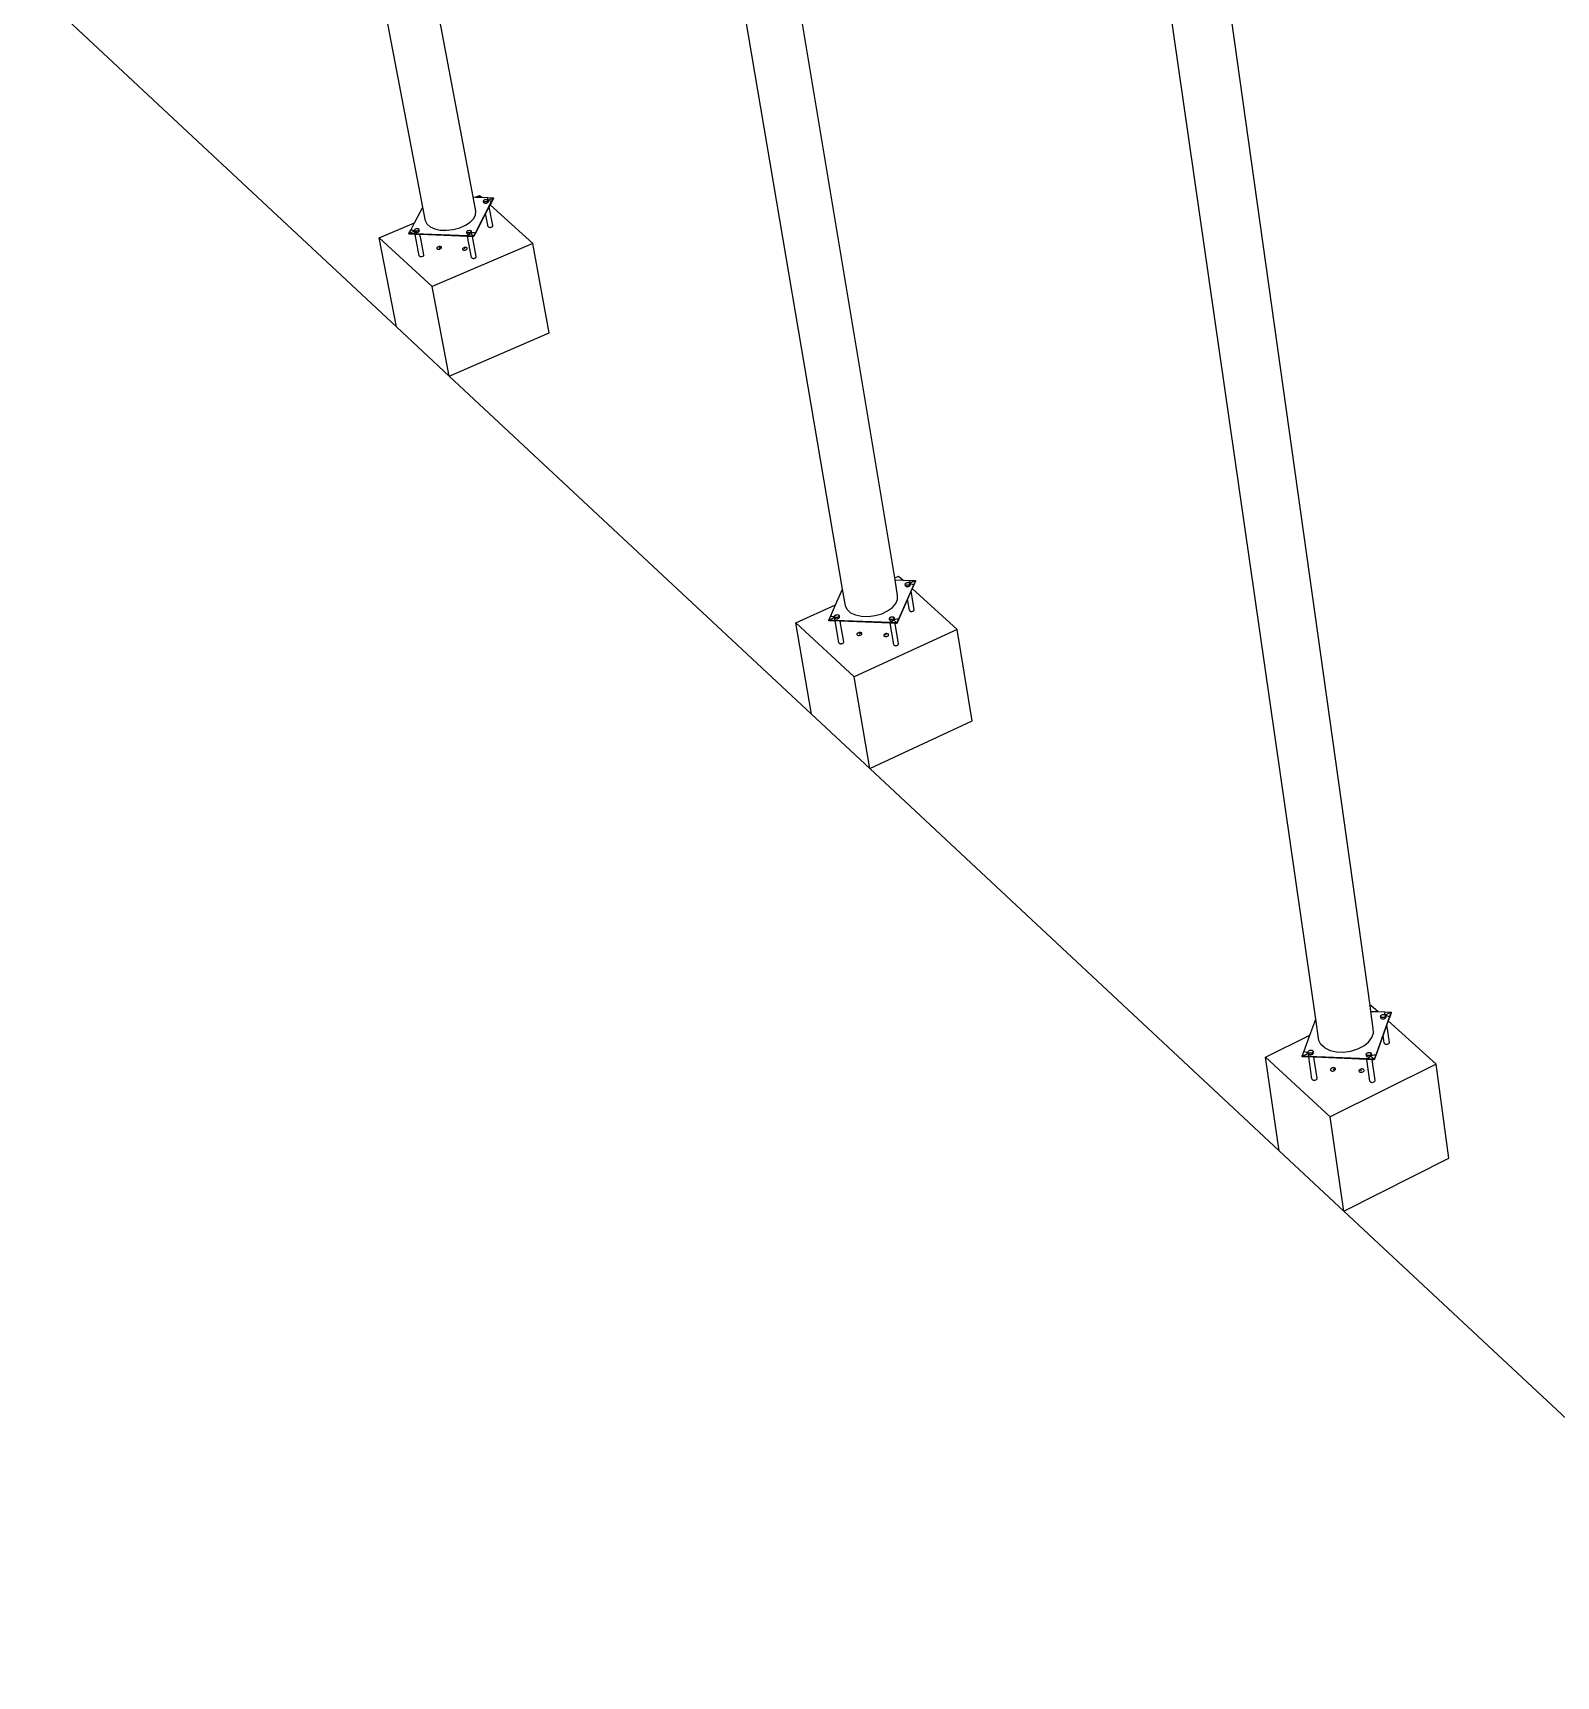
# Model space of a CAD drawing. Header units: inches. Extents: x -1339 to 1886, y -1058 to 789.
# Drawn here: x -1083 to -617, y -616 to -113 of the extents above; entities that cross this region are included whole.
import ezdxf

# ---------------------------------------------------------------- set-up
doc = ezdxf.new("R2010")
doc.units = ezdxf.units.IN
doc.header["$MEASUREMENT"] = 0

msp = doc.modelspace()

# ---------------------------------------------------------------- linework, layer by layer
for p, q in [((-674.07, -410.85), (-740.14, 59.37)), ((-690.67, -415.07), (-758.01, 52.27)), ((-819.6, -279.93), (-867.6, 8.69)), ((-835.56, -283.44), (-884.02, 2.17)), ((-948.68, -163.31), (-973.13, -33.27)), ((-964.05, -166.4), (-988.35, -39.32)), ((-972.08, -203.09), (-1083.45, -99.12)), ((-948.68, -163.31), (-947.96, -163.34)), ((-947.87, -167.64), (-948.68, -163.31)), ((-942.99, -164.58), (-947.97, -174.23)), ((-947.96, -163.34), (-946.7, -162.81)), ((-947.96, -163.34), (-946.04, -163.41)), ((-946.7, -162.81), (-946.04, -163.41)), ((-946.04, -163.41), (-944.19, -163.49)), ((-945.52, -164.51), (-945.49, -164.41)), ((-945.5, -164.61), (-945.52, -164.51)), ((-945.44, -164.7), (-945.5, -164.61)), ((-945.43, -164.99), (-945.5, -164.61)), ((-945.49, -164.41), (-945.42, -164.31)), ((-945.34, -164.77), (-945.44, -164.7)), ((-945.37, -165.08), (-945.43, -164.99)), ((-945.42, -164.31), (-945.3, -164.22)), ((-945.37, -165.08), (-945.26, -165.15)), ((-945.19, -164.81), (-945.34, -164.77)), ((-945.3, -164.22), (-945.15, -164.14)), ((-945.26, -165.15), (-945.12, -165.19)), ((-945.03, -164.83), (-945.19, -164.81)), ((-945.15, -164.14), (-944.98, -164.08)), ((-945.12, -165.19), (-944.96, -165.21)), ((-944.85, -164.83), (-945.03, -164.83)), ((-944.98, -164.08), (-944.8, -164.05)), ((-944.96, -165.21), (-944.78, -165.21)), ((-944.96, -165.23), (-944.78, -165.22)), ((-944.67, -164.79), (-944.85, -164.83)), ((-944.8, -164.05), (-944.62, -164.04)), ((-944.78, -165.21), (-944.6, -165.17)), ((-944.78, -165.22), (-944.59, -165.19)), ((-944.5, -164.73), (-944.67, -164.79)), ((-944.62, -164.04), (-944.46, -164.06)), ((-944.6, -165.17), (-944.43, -165.12)), ((-944.59, -165.19), (-944.41, -165.13)), ((-944.35, -164.66), (-944.5, -164.73)), ((-944.46, -164.06), (-944.31, -164.11)), ((-944.43, -165.12), (-944.28, -165.04)), ((-944.41, -165.13), (-944.26, -165.05)), ((-944.23, -164.56), (-944.35, -164.66)), ((-944.31, -164.11), (-944.21, -164.18)), ((-944.28, -165.04), (-944.16, -164.95)), ((-944.19, -163.49), (-944.27, -163.75)), ((-944.27, -163.75), (-944.22, -164.01)), ((-944.26, -165.05), (-944.14, -164.95)), ((-944.16, -164.46), (-944.23, -164.56)), ((-944.22, -164.01), (-944.06, -164.23)), ((-944.21, -164.18), (-944.15, -164.26)), ((-944.19, -163.49), (-942.45, -163.55)), ((-944.16, -164.25), (-942.47, -163.53)), ((-944.13, -164.36), (-944.16, -164.46)), ((-944.16, -164.95), (-944.09, -164.85)), ((-944.15, -164.26), (-944.13, -164.36)), ((-944.12, -164.55), (-944.14, -164.53)), ((-944.12, -164.55), (-944.14, -164.56)), ((-944.14, -164.56), (-944.14, -164.56)), ((-944.14, -164.56), (-944.07, -164.64)), ((-944.14, -164.56), (-944.14, -164.56)), ((-944.14, -164.95), (-944.06, -164.85)), ((-944.08, -164.59), (-944.13, -164.36)), ((-944.08, -164.59), (-944.12, -164.55)), ((-944.06, -164.74), (-944.09, -164.85)), ((-944.07, -164.64), (-944.08, -164.59)), ((-944.05, -164.64), (-944.08, -164.59)), ((-944.07, -164.64), (-944.06, -164.74)), ((-944.06, -164.23), (-943.78, -164.41)), ((-944.06, -164.85), (-944.03, -164.74)), ((-944.03, -164.74), (-944.05, -164.64)), ((-943.78, -164.41), (-943.42, -164.53)), ((-943.46, -165.76), (-943.74, -166.29)), ((-942.95, -164.77), (-943.46, -165.76)), ((-943.46, -165.76), (-930.42, -177.6)), ((-943.42, -164.53), (-942.99, -164.58)), ((-942.45, -163.55), (-942.99, -164.58)), ((-942.95, -164.77), (-942.99, -164.58)), ((-942.42, -163.74), (-942.95, -164.77)), ((-942.42, -163.74), (-942.45, -163.55)), ((-966.58, -171.22), (-964.05, -166.4)), ((-963.25, -170.57), (-964.05, -166.4)), ((-962.78, -171.59), (-963.25, -170.57)), ((-951, -171.96), (-949.54, -170.99)), ((-949.54, -170.99), (-948.48, -169.9)), ((-948.48, -169.9), (-947.92, -168.76)), ((-944.82, -168.39), (-947.94, -174.41)), ((-947.92, -168.76), (-947.87, -167.64)), ((-943.74, -166.29), (-944.82, -168.39)), ((-944.07, -172.4), (-944.82, -168.39)), ((-942.67, -172.03), (-943.74, -166.29)), ((-977.38, -175.79), (-966.58, -171.22)), ((-972.08, -203.09), (-977.38, -175.79)), ((-961.21, -190.75), (-977.38, -175.79)), ((-968.31, -174.5), (-967.76, -173.47)), ((-968.31, -174.5), (-966.7, -173.82)), ((-966.56, -174.57), (-968.31, -174.5)), ((-968.27, -174.69), (-968.31, -174.5)), ((-966.53, -174.76), (-968.27, -174.69)), ((-967.76, -173.47), (-966.58, -171.22)), ((-967.33, -173.52), (-967.76, -173.47)), ((-966.96, -173.64), (-967.33, -173.52)), ((-966.69, -173.82), (-966.96, -173.64)), ((-966.52, -174.04), (-966.69, -173.82)), ((-966.61, -173.44), (-966.58, -173.33)), ((-966.6, -173.54), (-966.61, -173.44)), ((-966.53, -173.62), (-966.6, -173.54)), ((-966.55, -173.77), (-966.6, -173.54)), ((-966.58, -173.33), (-966.51, -173.23)), ((-966.55, -173.77), (-966.57, -173.84)), ((-966.57, -173.84), (-966.56, -173.94)), ((-966.56, -173.94), (-966.49, -174.03)), ((-966.56, -174.57), (-966.48, -174.3)), ((-966.53, -174.76), (-966.56, -174.57)), ((-950.26, -175.2), (-966.56, -174.57)), ((-966.52, -173.92), (-966.55, -173.77)), ((-966.43, -173.69), (-966.53, -173.62)), ((-966.4, -174.76), (-966.53, -174.76)), ((-966.46, -174), (-966.52, -173.92)), ((-966.48, -174.3), (-966.52, -174.04)), ((-966.51, -173.23), (-966.39, -173.14)), ((-966.49, -174.03), (-966.38, -174.1)), ((-966.46, -174), (-966.36, -174.07)), ((-966.29, -173.74), (-966.43, -173.69)), ((-965.13, -181.35), (-966.4, -174.76)), ((-964.96, -174.82), (-966.4, -174.76)), ((-966.39, -173.14), (-966.24, -173.06)), ((-966.38, -174.1), (-966.24, -174.15)), ((-966.36, -174.07), (-966.21, -174.12)), ((-966.12, -173.76), (-966.29, -173.74)), ((-966.24, -173.06), (-966.07, -173)), ((-966.24, -174.15), (-966.06, -174.17)), ((-966.21, -174.12), (-966.05, -174.14)), ((-965.94, -173.75), (-966.12, -173.76)), ((-966.07, -173), (-965.89, -172.97)), ((-966.06, -174.15), (-965.87, -174.15)), ((-966.06, -174.17), (-965.88, -174.16)), ((-966.05, -174.14), (-965.87, -174.13)), ((-965.76, -173.72), (-965.94, -173.75)), ((-965.89, -172.97), (-965.71, -172.96)), ((-965.88, -174.16), (-965.69, -174.13)), ((-965.87, -174.13), (-965.69, -174.1)), ((-965.87, -174.15), (-965.68, -174.11)), ((-965.59, -173.66), (-965.76, -173.72)), ((-965.71, -172.96), (-965.54, -172.98)), ((-965.69, -174.1), (-965.51, -174.04)), ((-965.69, -174.13), (-965.51, -174.07)), ((-965.68, -174.11), (-965.5, -174.05)), ((-965.44, -173.58), (-965.59, -173.66)), ((-965.54, -172.98), (-965.4, -173.03)), ((-965.51, -174.04), (-965.37, -173.96)), ((-965.51, -174.07), (-965.36, -173.98)), ((-965.5, -174.05), (-965.35, -173.97)), ((-965.32, -173.49), (-965.44, -173.58)), ((-965.32, -173.52), (-965.42, -173.56)), ((-965.4, -173.03), (-965.29, -173.1)), ((-965.27, -173.78), (-965.4, -173.77)), ((-965.25, -173.87), (-965.37, -173.96)), ((-965.36, -173.98), (-965.23, -173.89)), ((-965.35, -173.97), (-965.23, -173.87)), ((-965.24, -173.38), (-965.32, -173.49)), ((-965.29, -173.1), (-965.23, -173.18)), ((-965.21, -173.28), (-965.24, -173.38)), ((-965.16, -173.57), (-965.23, -173.18)), ((-965.23, -173.18), (-965.21, -173.28)), ((-965.23, -173.89), (-965.16, -173.78)), ((-965.23, -173.87), (-965.16, -173.78)), ((-965.18, -173.78), (-965.16, -173.78)), ((-965.13, -173.56), (-965.17, -173.51)), ((-965.17, -173.77), (-965.14, -173.66)), ((-965.16, -173.56), (-965.16, -173.57)), ((-965.16, -173.57), (-965.14, -173.66)), ((-965.16, -173.78), (-965.15, -173.78)), ((-965.15, -173.77), (-965.12, -173.66)), ((-965.15, -173.78), (-965.15, -173.77)), ((-965.12, -173.66), (-965.13, -173.56)), ((-964.85, -175.39), (-964.96, -174.82)), ((-950.38, -175.38), (-964.96, -174.82)), ((-964.84, -175.39), (-964.85, -175.39)), ((-964.79, -175.69), (-964.85, -175.39)), ((-964.77, -175.48), (-964.84, -175.39)), ((-964.79, -175.69), (-964.76, -175.58)), ((-964.76, -175.58), (-964.77, -175.48)), ((-963.72, -180.98), (-964.77, -175.48)), ((-962.78, -171.59), (-961.82, -172.45)), ((-961.82, -172.45), (-960.43, -173.07)), ((-960.43, -173.07), (-958.7, -173.43)), ((-958.7, -173.43), (-956.76, -173.49)), ((-956.76, -173.49), (-954.74, -173.25)), ((-954.74, -173.25), (-952.77, -172.73)), ((-952.77, -172.73), (-951, -171.96)), ((-950.62, -174), (-950.58, -173.89)), ((-950.6, -174.1), (-950.62, -174)), ((-950.53, -174.18), (-950.6, -174.1)), ((-950.56, -174.32), (-950.6, -174.1)), ((-950.58, -173.89), (-950.51, -173.79)), ((-950.56, -174.32), (-950.57, -174.37)), ((-950.57, -174.37), (-950.56, -174.47)), ((-950.53, -174.48), (-950.56, -174.32)), ((-950.56, -174.47), (-950.49, -174.56)), ((-950.43, -174.25), (-950.53, -174.18)), ((-950.46, -174.57), (-950.53, -174.48)), ((-950.51, -173.79), (-950.39, -173.7)), ((-950.49, -174.56), (-950.38, -174.63)), ((-950.46, -174.57), (-950.36, -174.64)), ((-950.29, -174.3), (-950.43, -174.25)), ((-950.39, -173.7), (-950.24, -173.62)), ((-950.38, -174.63), (-950.23, -174.68)), ((-949.16, -181.88), (-950.38, -175.38)), ((-950.22, -175.38), (-950.38, -175.38)), ((-950.36, -174.64), (-950.22, -174.68)), ((-950.12, -174.32), (-950.29, -174.3)), ((-950.06, -174.93), (-950.26, -175.2)), ((-950.22, -175.38), (-950.26, -175.2)), ((-948.51, -175.27), (-950.26, -175.2)), ((-950.24, -173.62), (-950.07, -173.56)), ((-950.23, -174.68), (-950.06, -174.7)), ((-950.22, -174.68), (-950.05, -174.7)), ((-948.89, -175.44), (-950.22, -175.38)), ((-949.94, -174.31), (-950.12, -174.32)), ((-950.07, -173.56), (-949.89, -173.53)), ((-949.75, -174.69), (-950.06, -174.93)), ((-950.06, -174.7), (-950.05, -174.7)), ((-950.06, -174.72), (-949.87, -174.71)), ((-950.05, -174.7), (-949.88, -174.7)), ((-949.76, -174.28), (-949.94, -174.31)), ((-949.89, -173.53), (-949.71, -173.52)), ((-949.71, -174.66), (-949.88, -174.7)), ((-949.87, -174.71), (-949.68, -174.67)), ((-949.59, -174.22), (-949.76, -174.28)), ((-949.71, -174.66), (-949.75, -174.69)), ((-949.71, -173.52), (-949.54, -173.54)), ((-949.71, -174.66), (-949.69, -174.66)), ((-949.51, -174.6), (-949.69, -174.66)), ((-949.68, -174.67), (-949.5, -174.61)), ((-949.44, -174.14), (-949.59, -174.22)), ((-949.54, -173.54), (-949.4, -173.59)), ((-949.51, -174.6), (-949.4, -174.54)), ((-949.5, -174.61), (-949.35, -174.53)), ((-949.32, -174.05), (-949.44, -174.14)), ((-949.4, -173.59), (-949.3, -173.66)), ((-949.4, -174.54), (-949.37, -174.52)), ((-949.37, -174.52), (-949.36, -174.52)), ((-949.36, -174.52), (-949.27, -174.45)), ((-949.35, -174.53), (-949.33, -174.52)), ((-949.34, -174.51), (-949.28, -174.46)), ((-949.34, -174.51), (-949.34, -174.51)), ((-949.33, -174.52), (-949.34, -174.51)), ((-949.33, -174.52), (-949.23, -174.44)), ((-948.51, -175.27), (-949.33, -174.52)), ((-949.29, -174), (-949.32, -174.05)), ((-949.22, -174.04), (-949.32, -174.08)), ((-949.3, -173.66), (-949.23, -173.74)), ((-949.27, -173.98), (-949.29, -174)), ((-949.29, -174), (-949.22, -174.04)), ((-949.28, -174.46), (-949.25, -174.43)), ((-949.27, -174.45), (-949.28, -174.46)), ((-949.25, -173.95), (-949.27, -173.98)), ((-949.21, -174.02), (-949.27, -173.98)), ((-949.2, -174.03), (-949.27, -173.98)), ((-948.92, -174.33), (-949.27, -174.45)), ((-949.18, -174.34), (-949.27, -174.34)), ((-949.27, -174.45), (-949.23, -174.42)), ((-949.22, -173.84), (-949.25, -173.95)), ((-949.18, -174.34), (-949.25, -174.43)), ((-949.23, -173.74), (-949.22, -173.84)), ((-949.17, -174.07), (-949.23, -173.74)), ((-949.23, -174.42), (-949.16, -174.32)), ((-949.23, -174.44), (-949.16, -174.34)), ((-949.2, -174.03), (-949.22, -174.04)), ((-949.22, -174.04), (-949.16, -174.13)), ((-949.22, -174.04), (-949.22, -174.04)), ((-949.17, -174.07), (-949.21, -174.02)), ((-949.14, -174.12), (-949.2, -174.03)), ((-949.17, -174.33), (-949.18, -174.34)), ((-949.14, -174.11), (-949.17, -174.07)), ((-949.16, -174.13), (-949.17, -174.07)), ((-949.14, -174.23), (-949.17, -174.33)), ((-949.16, -174.13), (-949.14, -174.23)), ((-949.16, -174.32), (-949.12, -174.21)), ((-949.16, -174.34), (-949.15, -174.33)), ((-949.16, -174.34), (-949.16, -174.34)), ((-949.15, -174.33), (-949.12, -174.22)), ((-949.14, -174.11), (-949.12, -174.21)), ((-949.14, -174.12), (-949.14, -174.12)), ((-949.12, -174.22), (-949.14, -174.12)), ((-948.44, -174.25), (-948.92, -174.33)), ((-947.75, -181.52), (-948.89, -175.44)), ((-948.47, -175.45), (-948.89, -175.44)), ((-947.97, -174.23), (-948.51, -175.27)), ((-948.47, -175.45), (-948.51, -175.27)), ((-947.94, -174.41), (-948.47, -175.45)), ((-947.97, -174.23), (-948.44, -174.25)), ((-947.94, -174.41), (-947.97, -174.23)), ((-944, -172.48), (-944.07, -172.4)), ((-944, -172.48), (-943.9, -172.56)), ((-943.9, -172.56), (-943.75, -172.6)), ((-943.75, -172.6), (-943.58, -172.62)), ((-943.58, -172.62), (-943.39, -172.62)), ((-943.39, -172.62), (-943.21, -172.58)), ((-943.21, -172.58), (-943.03, -172.52)), ((-943.03, -172.52), (-942.88, -172.44)), ((-942.88, -172.44), (-942.76, -172.35)), ((-942.76, -172.35), (-942.68, -172.24)), ((-942.68, -172.24), (-942.65, -172.13)), ((-942.65, -172.13), (-942.67, -172.03)), ((-942.67, -172.03), (-942.67, -172.03)), ((-963.73, -181.19), (-963.7, -181.08)), ((-963.7, -181.08), (-963.72, -180.98)), ((-963.72, -180.98), (-963.72, -180.98)), ((-930.42, -177.6), (-961.21, -190.75)), ((-959.73, -178.85), (-959.76, -178.96)), ((-959.76, -178.96), (-959.74, -179.06)), ((-959.74, -179.06), (-959.68, -179.15)), ((-959.65, -178.74), (-959.73, -178.85)), ((-959.68, -179.15), (-959.57, -179.22)), ((-959.53, -178.65), (-959.65, -178.74)), ((-959.57, -179.22), (-959.42, -179.27)), ((-959.38, -178.57), (-959.53, -178.65)), ((-959.42, -179.27), (-959.25, -179.29)), ((-959.2, -178.51), (-959.38, -178.57)), ((-959.25, -179.29), (-959.07, -179.28)), ((-959.01, -178.47), (-959.2, -178.51)), ((-959.07, -179.28), (-958.88, -179.25)), ((-959.04, -178.88), (-958.4, -178.6)), ((-958.82, -178.46), (-959.01, -178.47)), ((-958.88, -179.25), (-958.7, -179.19)), ((-958.65, -178.49), (-958.82, -178.46)), ((-958.7, -179.19), (-958.55, -179.1)), ((-958.51, -178.53), (-958.65, -178.49)), ((-958.55, -179.1), (-958.43, -179.01)), ((-958.4, -178.6), (-958.51, -178.53)), ((-958.43, -179.01), (-958.35, -178.9)), ((-958.33, -178.69), (-958.4, -178.6)), ((-958.35, -178.9), (-958.32, -178.79)), ((-958.32, -178.79), (-958.33, -178.69)), ((-951.89, -179.15), (-951.93, -179.26)), ((-951.93, -179.26), (-951.91, -179.36)), ((-951.91, -179.36), (-951.84, -179.45)), ((-951.82, -179.05), (-951.89, -179.15)), ((-951.84, -179.45), (-951.73, -179.52)), ((-951.7, -178.95), (-951.82, -179.05)), ((-951.73, -179.52), (-951.59, -179.57)), ((-951.54, -178.87), (-951.7, -178.95)), ((-951.59, -179.57), (-951.42, -179.59)), ((-951.36, -178.81), (-951.54, -178.87)), ((-951.54, -178.87), (-951.2, -179.18)), ((-951.42, -179.59), (-951.23, -179.58)), ((-951.18, -178.77), (-951.36, -178.81)), ((-951.23, -179.58), (-951.04, -179.55)), ((-950.99, -178.77), (-951.18, -178.77)), ((-951.04, -179.55), (-950.87, -179.49)), ((-950.82, -178.79), (-950.99, -178.77)), ((-950.87, -179.49), (-950.71, -179.41)), ((-950.67, -178.84), (-950.82, -178.79)), ((-950.71, -179.41), (-950.59, -179.31)), ((-950.56, -178.91), (-950.67, -178.84)), ((-950.59, -179.31), (-950.51, -179.2)), ((-950.5, -179), (-950.56, -178.91)), ((-950.51, -179.2), (-950.48, -179.1)), ((-950.48, -179.1), (-950.5, -179)), ((-925.37, -204.91), (-930.42, -177.6)), ((-965.07, -181.44), (-965.13, -181.35)), ((-965.07, -181.44), (-964.96, -181.51)), ((-964.96, -181.51), (-964.81, -181.56)), ((-964.81, -181.56), (-964.64, -181.58)), ((-964.64, -181.58), (-964.46, -181.57)), ((-964.46, -181.57), (-964.27, -181.54)), ((-964.27, -181.54), (-964.09, -181.48)), ((-964.09, -181.48), (-963.93, -181.4)), ((-963.93, -181.4), (-963.81, -181.3)), ((-963.81, -181.3), (-963.73, -181.19)), ((-949.09, -181.97), (-949.16, -181.88)), ((-949.09, -181.97), (-948.98, -182.05)), ((-948.98, -182.05), (-948.83, -182.09)), ((-948.83, -182.09), (-948.66, -182.11)), ((-948.66, -182.11), (-948.48, -182.11)), ((-948.48, -182.11), (-948.29, -182.07)), ((-948.29, -182.07), (-948.11, -182.01)), ((-948.11, -182.01), (-948.03, -181.97)), ((-948.03, -181.97), (-947.96, -181.93)), ((-947.96, -181.93), (-947.84, -181.83)), ((-947.84, -181.83), (-947.76, -181.73)), ((-947.76, -181.73), (-947.73, -181.62)), ((-947.73, -181.62), (-947.75, -181.52)), ((-955.96, -218.14), (-961.21, -190.75)), ((-955.96, -218.14), (-972.08, -203.09)), ((-955.96, -218.14), (-925.37, -204.91)), ((-845.03, -321.7), (-955.96, -218.14)), ((-819.6, -279.93), (-818.39, -279.39)), ((-819.5, -280.52), (-819.6, -279.93)), ((-819.5, -280.52), (-817.03, -280.62)), ((-818.71, -285.28), (-819.5, -280.52)), ((-818.39, -279.39), (-817.03, -280.62)), ((-817.03, -280.62), (-815.09, -280.7)), ((-816.39, -281.87), (-816.37, -281.75)), ((-816.37, -281.75), (-816.29, -281.64)), ((-816.29, -281.64), (-816.18, -281.54)), ((-816.18, -281.54), (-816.03, -281.45)), ((-816.03, -281.45), (-815.85, -281.39)), ((-815.85, -281.39), (-815.66, -281.35)), ((-815.66, -281.35), (-815.47, -281.35)), ((-815.47, -281.35), (-815.3, -281.37)), ((-815.3, -281.37), (-815.15, -281.42)), ((-815.09, -280.7), (-815.15, -281)), ((-815.15, -281), (-815.09, -281.28)), ((-815.15, -281.42), (-815.03, -281.49)), ((-815.09, -280.7), (-813.26, -280.78)), ((-815.09, -281.28), (-814.9, -281.53)), ((-815.03, -281.49), (-814.96, -281.59)), ((-815, -281.54), (-813.28, -280.76)), ((-814.96, -281.59), (-814.94, -281.7)), ((-814.94, -281.7), (-814.96, -281.81)), ((-814.9, -281.94), (-814.94, -281.7)), ((-814.9, -281.53), (-814.6, -281.72)), ((-814.6, -281.72), (-814.21, -281.85)), ((-813.26, -280.78), (-813.76, -281.91)), ((-813.23, -280.97), (-813.73, -282.1)), ((-813.23, -280.97), (-813.26, -280.78)), ((-837.68, -288.16), (-835.56, -283.44)), ((-834.7, -288.52), (-835.56, -283.44)), ((-819.22, -287.78), (-818.69, -286.52)), ((-818.69, -286.52), (-818.71, -285.28)), ((-813.76, -281.91), (-818.43, -292.56)), ((-815.65, -286.49), (-818.4, -292.75)), ((-816.33, -282.26), (-816.39, -281.87)), ((-816.37, -281.98), (-816.39, -281.87)), ((-816.3, -282.07), (-816.37, -281.98)), ((-816.33, -282.26), (-816.32, -282.24)), ((-816.3, -282.37), (-816.33, -282.26)), ((-816.18, -282.15), (-816.3, -282.07)), ((-816.23, -282.46), (-816.3, -282.37)), ((-816.23, -282.46), (-816.12, -282.54)), ((-816.03, -282.2), (-816.18, -282.15)), ((-816.12, -282.54), (-815.97, -282.59)), ((-815.86, -282.22), (-816.03, -282.2)), ((-815.97, -282.59), (-815.79, -282.61)), ((-815.67, -282.21), (-815.86, -282.22)), ((-815.8, -282.63), (-815.6, -282.62)), ((-815.79, -282.61), (-815.6, -282.6)), ((-815.48, -282.17), (-815.67, -282.21)), ((-814.54, -283.95), (-815.65, -286.49)), ((-815.1, -289.85), (-815.65, -286.49)), ((-815.6, -282.6), (-815.41, -282.57)), ((-815.6, -282.62), (-815.41, -282.58)), ((-815.3, -282.11), (-815.48, -282.17)), ((-815.41, -282.57), (-815.24, -282.5)), ((-815.41, -282.58), (-815.23, -282.51)), ((-815.15, -282.02), (-815.3, -282.11)), ((-815.24, -282.5), (-815.09, -282.42)), ((-815.23, -282.51), (-815.07, -282.43)), ((-815.04, -281.92), (-815.15, -282.02)), ((-815.09, -282.42), (-814.97, -282.31)), ((-815.07, -282.43), (-814.95, -282.32)), ((-814.96, -281.81), (-815.04, -281.92)), ((-814.97, -282.31), (-814.9, -282.2)), ((-814.95, -281.88), (-814.95, -281.87)), ((-814.9, -281.94), (-814.95, -281.88)), ((-814.95, -281.88), (-814.95, -281.88)), ((-814.95, -281.92), (-814.9, -281.98)), ((-814.95, -282.32), (-814.87, -282.2)), ((-814.87, -281.97), (-814.9, -281.94)), ((-814.87, -282.09), (-814.9, -281.94)), ((-814.9, -281.98), (-814.87, -282.09)), ((-814.87, -282.09), (-814.9, -282.2)), ((-814.85, -282.09), (-814.87, -281.97)), ((-814.87, -282.2), (-814.85, -282.09)), ((-814.2, -283.19), (-814.54, -283.95)), ((-813.59, -289.67), (-814.54, -283.95)), ((-814.21, -281.85), (-813.76, -281.91)), ((-813.73, -282.1), (-814.2, -283.19)), ((-814.2, -283.19), (-800.43, -295.71)), ((-813.73, -282.1), (-813.76, -281.91)), ((-849.87, -293.71), (-837.68, -288.16)), ((-839.78, -292.86), (-839.27, -291.72)), ((-839.27, -291.72), (-837.68, -288.16)), ((-838.81, -291.78), (-839.27, -291.72)), ((-838.42, -291.91), (-838.81, -291.78)), ((-838.03, -291.72), (-838.01, -291.6)), ((-838.01, -291.82), (-838.03, -291.72)), ((-837.98, -292.04), (-838.03, -291.72)), ((-838.01, -291.6), (-837.93, -291.49)), ((-837.93, -291.49), (-837.81, -291.39)), ((-837.81, -291.39), (-837.66, -291.3)), ((-837.66, -291.3), (-837.48, -291.24)), ((-837.48, -291.24), (-837.29, -291.2)), ((-837.29, -291.2), (-837.11, -291.19)), ((-837.11, -291.19), (-836.93, -291.21)), ((-836.93, -291.21), (-836.78, -291.26)), ((-836.67, -291.77), (-836.79, -291.87)), ((-836.78, -291.26), (-836.67, -291.34)), ((-836.67, -291.34), (-836.59, -291.43)), ((-836.6, -291.66), (-836.67, -291.77)), ((-836.57, -291.54), (-836.6, -291.66)), ((-836.59, -291.43), (-836.57, -291.54)), ((-836.5, -291.94), (-836.57, -291.54)), ((-836.5, -291.82), (-836.53, -291.78)), ((-834.15, -289.65), (-834.7, -288.52)), ((-833.08, -290.59), (-834.15, -289.65)), ((-833.08, -290.59), (-831.59, -291.28)), ((-831.59, -291.28), (-829.75, -291.67)), ((-829.75, -291.67), (-827.71, -291.74)), ((-827.71, -291.74), (-825.6, -291.48)), ((-825.6, -291.48), (-823.57, -290.9)), ((-823.57, -290.9), (-821.75, -290.05)), ((-821.75, -290.05), (-820.26, -288.99)), ((-820.64, -291.86), (-820.46, -291.82)), ((-820.46, -291.82), (-820.27, -291.81)), ((-820.27, -291.81), (-820.09, -291.83)), ((-820.26, -288.99), (-819.22, -287.78)), ((-815.09, -289.83), (-815.1, -289.85)), ((-815.1, -289.85), (-815.07, -289.96)), ((-815, -290.06), (-815.07, -289.96)), ((-815, -290.06), (-814.88, -290.14)), ((-814.88, -290.14), (-814.72, -290.19)), ((-814.72, -290.19), (-814.54, -290.21)), ((-814.54, -290.21), (-814.35, -290.2)), ((-814.35, -290.2), (-814.15, -290.17)), ((-814.15, -290.17), (-813.97, -290.1)), ((-813.97, -290.1), (-813.81, -290.01)), ((-813.81, -290.01), (-813.69, -289.91)), ((-813.69, -289.91), (-813.62, -289.79)), ((-813.62, -289.79), (-813.59, -289.67)), ((-845.03, -321.7), (-849.87, -293.71)), ((-832.01, -310.22), (-849.87, -293.71)), ((-839.78, -292.86), (-838.13, -292.11)), ((-837.94, -292.94), (-839.78, -292.86)), ((-839.75, -293.05), (-839.78, -292.86)), ((-837.91, -293.13), (-839.75, -293.05)), ((-838.12, -292.11), (-838.42, -291.91)), ((-837.93, -292.35), (-838.12, -292.11)), ((-837.94, -291.92), (-838.01, -291.82)), ((-837.98, -292.04), (-838, -292.13)), ((-838, -292.13), (-837.97, -292.24)), ((-837.98, -292.03), (-837.98, -292.04)), ((-837.97, -292.11), (-837.98, -292.04)), ((-837.97, -292.11), (-837.96, -292.1)), ((-837.94, -292.22), (-837.97, -292.11)), ((-837.97, -292.24), (-837.9, -292.34)), ((-837.82, -292), (-837.94, -291.92)), ((-837.87, -292.31), (-837.94, -292.22)), ((-837.94, -292.94), (-837.87, -292.64)), ((-837.91, -293.13), (-837.94, -292.94)), ((-820.78, -293.63), (-837.94, -292.94)), ((-837.87, -292.64), (-837.93, -292.35)), ((-837.83, -293.13), (-837.91, -293.13)), ((-837.9, -292.34), (-837.78, -292.42)), ((-837.87, -292.31), (-837.76, -292.39)), ((-836.7, -299.73), (-837.83, -293.13)), ((-836.32, -293.19), (-837.83, -293.13)), ((-837.67, -292.05), (-837.82, -292)), ((-837.78, -292.42), (-837.63, -292.47)), ((-837.76, -292.39), (-837.61, -292.44)), ((-837.5, -292.07), (-837.67, -292.05)), ((-837.63, -292.47), (-837.44, -292.49)), ((-837.61, -292.44), (-837.43, -292.46)), ((-837.31, -292.06), (-837.5, -292.07)), ((-837.44, -292.48), (-837.24, -292.47)), ((-837.44, -292.49), (-837.25, -292.48)), ((-837.43, -292.46), (-837.24, -292.45)), ((-837.12, -292.02), (-837.31, -292.06)), ((-837.25, -292.48), (-837.05, -292.45)), ((-837.24, -292.45), (-837.05, -292.42)), ((-837.24, -292.47), (-837.05, -292.43)), ((-836.94, -291.96), (-837.12, -292.02)), ((-837.05, -292.42), (-836.88, -292.35)), ((-837.05, -292.43), (-836.86, -292.36)), ((-837.05, -292.45), (-836.87, -292.38)), ((-836.79, -291.87), (-836.94, -291.96)), ((-836.88, -292.35), (-836.72, -292.27)), ((-836.87, -292.38), (-836.71, -292.29)), ((-836.86, -292.36), (-836.7, -292.27)), ((-836.62, -292.06), (-836.76, -292.06)), ((-836.61, -292.16), (-836.72, -292.27)), ((-836.71, -292.29), (-836.59, -292.18)), ((-836.7, -292.27), (-836.58, -292.17)), ((-836.59, -292.18), (-836.51, -292.07)), ((-836.58, -292.17), (-836.52, -292.07)), ((-836.54, -292.07), (-836.51, -292.07)), ((-836.53, -292.05), (-836.5, -291.94)), ((-836.52, -292.07), (-836.51, -292.06)), ((-836.51, -292.05), (-836.48, -291.93)), ((-836.51, -292.06), (-836.51, -292.05)), ((-836.48, -291.93), (-836.5, -291.82)), ((-836.23, -293.72), (-836.32, -293.19)), ((-820.97, -293.81), (-836.32, -293.19)), ((-836.18, -293.79), (-836.23, -293.72)), ((-836.18, -294.02), (-836.23, -293.72)), ((-836.15, -293.91), (-836.18, -293.79)), ((-836.18, -294.02), (-836.15, -293.91)), ((-835.19, -299.55), (-836.15, -293.91)), ((-800.43, -295.71), (-832.01, -310.22)), ((-830.79, -296.77), (-830.95, -296.86)), ((-830.61, -296.7), (-830.79, -296.77)), ((-830.41, -296.67), (-830.61, -296.7)), ((-830.42, -297.11), (-829.76, -296.81)), ((-830.22, -296.66), (-830.41, -296.67)), ((-830.04, -296.68), (-830.22, -296.66)), ((-829.88, -296.73), (-830.04, -296.68)), ((-829.76, -296.81), (-829.88, -296.73)), ((-829.69, -296.91), (-829.76, -296.81)), ((-821.19, -292.34), (-821.16, -292.22)), ((-821.17, -292.44), (-821.19, -292.34)), ((-821.14, -292.64), (-821.19, -292.34)), ((-821.09, -292.54), (-821.17, -292.44)), ((-821.16, -292.22), (-821.09, -292.11)), ((-821.14, -292.64), (-821.16, -292.72)), ((-821.16, -292.72), (-821.13, -292.83)), ((-821.14, -292.63), (-821.14, -292.64)), ((-821.12, -292.73), (-821.14, -292.64)), ((-821.13, -292.83), (-821.06, -292.93)), ((-821.12, -292.73), (-821.12, -292.71)), ((-821.1, -292.84), (-821.12, -292.73)), ((-821.03, -292.93), (-821.1, -292.84)), ((-821.09, -292.11), (-820.97, -292.01)), ((-820.98, -292.62), (-821.09, -292.54)), ((-821.06, -292.93), (-820.94, -293.01)), ((-821.03, -292.93), (-820.91, -293.01)), ((-820.83, -292.67), (-820.98, -292.62)), ((-820.97, -292.01), (-820.82, -291.92)), ((-819.89, -300.32), (-820.97, -293.81)), ((-820.74, -293.82), (-820.97, -293.81)), ((-820.94, -293.01), (-820.78, -293.06)), ((-820.91, -293.01), (-820.76, -293.06)), ((-820.65, -292.69), (-820.83, -292.67)), ((-820.82, -291.92), (-820.64, -291.86)), ((-820.78, -293.06), (-820.6, -293.08)), ((-820.58, -293.34), (-820.78, -293.63)), ((-820.74, -293.82), (-820.78, -293.63)), ((-818.94, -293.71), (-820.78, -293.63)), ((-820.76, -293.06), (-820.59, -293.08)), ((-819.42, -293.87), (-820.74, -293.82)), ((-820.46, -292.68), (-820.65, -292.69)), ((-820.6, -293.08), (-820.59, -293.08)), ((-820.59, -293.08), (-820.41, -293.08)), ((-820.59, -293.1), (-820.4, -293.09)), ((-820.28, -293.07), (-820.58, -293.34)), ((-820.27, -292.64), (-820.46, -292.68)), ((-820.23, -293.04), (-820.41, -293.08)), ((-820.4, -293.09), (-820.2, -293.05)), ((-820.23, -293.04), (-820.28, -293.07)), ((-820.1, -292.58), (-820.27, -292.64)), ((-820.23, -293.04), (-820.21, -293.04)), ((-820.03, -292.97), (-820.21, -293.04)), ((-820.2, -293.05), (-820.02, -292.98)), ((-819.95, -292.49), (-820.1, -292.58)), ((-820.09, -291.83), (-819.94, -291.88)), ((-820.03, -292.97), (-819.91, -292.9)), ((-820.02, -292.98), (-819.86, -292.9)), ((-819.83, -292.39), (-819.95, -292.49)), ((-819.94, -291.88), (-819.83, -291.96)), ((-819.91, -292.9), (-819.88, -292.89)), ((-819.88, -292.89), (-819.87, -292.88)), ((-819.87, -292.88), (-819.79, -292.81)), ((-819.86, -292.87), (-819.8, -292.81)), ((-819.85, -292.87), (-819.86, -292.87)), ((-819.86, -292.9), (-819.84, -292.88)), ((-819.84, -292.88), (-819.85, -292.87)), ((-819.84, -292.88), (-819.74, -292.79)), ((-818.94, -293.71), (-819.84, -292.88)), ((-819.83, -291.96), (-819.75, -292.05)), ((-819.79, -292.33), (-819.83, -292.39)), ((-819.76, -292.35), (-819.82, -292.38)), ((-819.8, -292.81), (-819.76, -292.78)), ((-819.79, -292.81), (-819.8, -292.81)), ((-819.77, -292.31), (-819.79, -292.33)), ((-819.79, -292.33), (-819.76, -292.35)), ((-819.42, -292.68), (-819.79, -292.81)), ((-819.79, -292.81), (-819.75, -292.77)), ((-819.74, -292.34), (-819.78, -292.31)), ((-819.7, -292.69), (-819.78, -292.68)), ((-819.76, -292.28), (-819.77, -292.31)), ((-819.74, -292.33), (-819.77, -292.31)), ((-819.73, -292.16), (-819.76, -292.28)), ((-819.74, -292.34), (-819.76, -292.35)), ((-819.76, -292.35), (-819.69, -292.45)), ((-819.76, -292.35), (-819.76, -292.35)), ((-819.7, -292.69), (-819.76, -292.78)), ((-819.75, -292.05), (-819.73, -292.16)), ((-819.75, -292.77), (-819.67, -292.66)), ((-819.69, -292.4), (-819.74, -292.33)), ((-819.67, -292.43), (-819.74, -292.34)), ((-819.74, -292.79), (-819.68, -292.69)), ((-819.69, -292.4), (-819.73, -292.16)), ((-819.69, -292.67), (-819.7, -292.69)), ((-819.67, -292.43), (-819.69, -292.4)), ((-819.66, -292.56), (-819.69, -292.4)), ((-819.69, -292.45), (-819.66, -292.56)), ((-819.66, -292.56), (-819.69, -292.67)), ((-819.68, -292.69), (-819.67, -292.68)), ((-819.67, -292.43), (-819.64, -292.54)), ((-819.66, -292.44), (-819.67, -292.43)), ((-819.67, -292.66), (-819.64, -292.54)), ((-819.67, -292.67), (-819.64, -292.55)), ((-819.67, -292.68), (-819.67, -292.67)), ((-819.64, -292.55), (-819.66, -292.44)), ((-818.93, -292.58), (-819.42, -292.68)), ((-818.38, -300.14), (-819.42, -293.87)), ((-818.91, -293.9), (-819.42, -293.87)), ((-818.43, -292.56), (-818.94, -293.71)), ((-818.91, -293.9), (-818.94, -293.71)), ((-818.43, -292.56), (-818.93, -292.58)), ((-818.4, -292.75), (-818.91, -293.9)), ((-818.4, -292.75), (-818.43, -292.56)), ((-795.87, -323.72), (-800.43, -295.71)), ((-836.68, -299.84), (-836.7, -299.73)), ((-836.6, -299.94), (-836.68, -299.84)), ((-836.6, -299.94), (-836.49, -300.02)), ((-836.49, -300.02), (-836.33, -300.07)), ((-836.33, -300.07), (-836.15, -300.09)), ((-836.15, -300.09), (-835.95, -300.09)), ((-835.95, -300.09), (-835.76, -300.05)), ((-835.76, -300.05), (-835.58, -299.98)), ((-835.58, -299.98), (-835.42, -299.89)), ((-835.42, -299.89), (-835.3, -299.79)), ((-835.3, -299.79), (-835.22, -299.67)), ((-835.22, -299.67), (-835.19, -299.55)), ((-831.15, -297.08), (-831.17, -297.2)), ((-831.17, -297.2), (-831.15, -297.31)), ((-831.07, -296.97), (-831.15, -297.08)), ((-831.15, -297.31), (-831.08, -297.41)), ((-831.08, -297.41), (-830.96, -297.49)), ((-830.95, -296.86), (-831.07, -296.97)), ((-830.96, -297.49), (-830.8, -297.54)), ((-830.8, -297.54), (-830.62, -297.57)), ((-830.62, -297.57), (-830.43, -297.56)), ((-830.43, -297.56), (-830.23, -297.52)), ((-830.23, -297.52), (-830.05, -297.45)), ((-830.05, -297.45), (-829.89, -297.36)), ((-829.89, -297.36), (-829.77, -297.26)), ((-829.77, -297.26), (-829.69, -297.14)), ((-829.66, -297.02), (-829.69, -296.91)), ((-829.69, -297.14), (-829.66, -297.02)), ((-822.9, -297.42), (-822.93, -297.54)), ((-822.93, -297.54), (-822.9, -297.65)), ((-822.82, -297.3), (-822.9, -297.42)), ((-822.9, -297.65), (-822.83, -297.75)), ((-822.83, -297.75), (-822.71, -297.82)), ((-822.7, -297.19), (-822.82, -297.3)), ((-822.71, -297.82), (-822.55, -297.88)), ((-822.54, -297.1), (-822.7, -297.19)), ((-822.55, -297.88), (-822.37, -297.9)), ((-822.36, -297.04), (-822.54, -297.1)), ((-822.54, -297.1), (-822.17, -297.45)), ((-822.37, -297.9), (-822.18, -297.89)), ((-822.17, -297), (-822.36, -297.04)), ((-822.18, -297.89), (-821.98, -297.85)), ((-821.97, -296.99), (-822.17, -297)), ((-821.98, -297.85), (-821.8, -297.79)), ((-821.79, -297.02), (-821.97, -296.99)), ((-821.8, -297.79), (-821.64, -297.7)), ((-821.63, -297.07), (-821.79, -297.02)), ((-821.64, -297.7), (-821.52, -297.59)), ((-821.52, -297.15), (-821.63, -297.07)), ((-821.44, -297.24), (-821.52, -297.15)), ((-821.52, -297.59), (-821.44, -297.48)), ((-821.42, -297.36), (-821.44, -297.24)), ((-821.44, -297.48), (-821.42, -297.36)), ((-819.86, -300.43), (-819.89, -300.32)), ((-819.79, -300.53), (-819.86, -300.43)), ((-819.79, -300.53), (-819.67, -300.61)), ((-819.67, -300.61), (-819.51, -300.66)), ((-819.51, -300.66), (-819.33, -300.69)), ((-819.33, -300.69), (-819.14, -300.68)), ((-819.14, -300.68), (-818.94, -300.64)), ((-818.94, -300.64), (-818.76, -300.57)), ((-818.76, -300.57), (-818.68, -300.53)), ((-818.68, -300.53), (-818.6, -300.48)), ((-818.6, -300.48), (-818.48, -300.38)), ((-818.48, -300.38), (-818.4, -300.26)), ((-818.4, -300.26), (-818.38, -300.14)), ((-827.24, -338.31), (-832.01, -310.22)), ((-827.24, -338.31), (-845.03, -321.7)), ((-827.24, -338.31), (-795.87, -323.72)), ((-701.87, -455.35), (-827.24, -338.31)), ((-674.07, -410.85), (-673.83, -410.73)), ((-673.82, -412.66), (-674.07, -410.85)), ((-673.83, -410.73), (-671.61, -412.75)), ((-692.45, -419.91), (-690.67, -415.07)), ((-689.74, -421.53), (-690.67, -415.07)), ((-673.82, -412.66), (-671.61, -412.75)), ((-673.08, -417.93), (-673.82, -412.66)), ((-668.07, -414.18), (-672.34, -426.02)), ((-671.61, -412.75), (-669.55, -412.84)), ((-670.82, -414.17), (-670.8, -414.04)), ((-670.76, -414.57), (-670.82, -414.17)), ((-670.79, -414.29), (-670.82, -414.17)), ((-670.8, -414.04), (-670.73, -413.92)), ((-670.7, -414.39), (-670.79, -414.29)), ((-670.76, -414.44), (-670.77, -414.44)), ((-670.76, -414.57), (-670.75, -414.52)), ((-670.73, -414.69), (-670.76, -414.57)), ((-670.73, -413.92), (-670.61, -413.8)), ((-670.65, -414.79), (-670.73, -414.69)), ((-670.58, -414.48), (-670.7, -414.39)), ((-670.65, -414.79), (-670.52, -414.88)), ((-670.61, -413.8), (-670.46, -413.71)), ((-670.42, -414.53), (-670.58, -414.48)), ((-670.52, -414.88), (-670.36, -414.93)), ((-670.46, -413.71), (-670.28, -413.64)), ((-670.23, -414.56), (-670.42, -414.53)), ((-670.36, -414.93), (-670.17, -414.96)), ((-670.28, -413.64), (-670.08, -413.6)), ((-670.03, -414.55), (-670.23, -414.56)), ((-670.18, -414.97), (-669.98, -414.97)), ((-670.17, -414.96), (-669.98, -414.95)), ((-670.08, -413.6), (-669.88, -413.59)), ((-668.89, -416.71), (-670.04, -419.91)), ((-669.84, -414.51), (-670.03, -414.55)), ((-669.98, -414.95), (-669.78, -414.91)), ((-669.98, -414.97), (-669.77, -414.92)), ((-669.88, -413.59), (-669.7, -413.61)), ((-669.65, -414.44), (-669.84, -414.51)), ((-669.78, -414.91), (-669.6, -414.84)), ((-669.77, -414.92), (-669.58, -414.85)), ((-669.7, -413.61), (-669.53, -413.67)), ((-669.5, -414.34), (-669.65, -414.44)), ((-669.55, -412.84), (-669.6, -413.17)), ((-669.6, -413.17), (-669.52, -413.48)), ((-669.6, -414.84), (-669.44, -414.74)), ((-669.58, -414.85), (-669.43, -414.75)), ((-669.55, -412.84), (-667.62, -412.92)), ((-669.53, -413.67), (-669.41, -413.75)), ((-669.52, -413.48), (-669.31, -413.75)), ((-669.38, -414.23), (-669.5, -414.34)), ((-669.44, -414.74), (-669.33, -414.63)), ((-669.43, -414.75), (-669.3, -414.64)), ((-669.41, -413.75), (-669.33, -413.86)), ((-669.4, -413.77), (-667.64, -412.9)), ((-669.31, -414.1), (-669.38, -414.23)), ((-669.33, -413.86), (-669.29, -413.98)), ((-669.33, -414.63), (-669.26, -414.51)), ((-669.31, -413.75), (-668.98, -413.97)), ((-669.29, -413.98), (-669.31, -414.1)), ((-669.26, -414.23), (-669.3, -414.18)), ((-669.3, -414.22), (-669.27, -414.26)), ((-669.3, -414.64), (-669.23, -414.51)), ((-669.26, -414.23), (-669.29, -413.98)), ((-669.27, -414.26), (-669.24, -414.38)), ((-669.24, -414.25), (-669.26, -414.23)), ((-669.24, -414.38), (-669.26, -414.23)), ((-669.24, -414.38), (-669.26, -414.51)), ((-669.21, -414.38), (-669.24, -414.25)), ((-669.23, -414.51), (-669.21, -414.38)), ((-668.98, -413.97), (-668.56, -414.12)), ((-668.48, -415.59), (-668.89, -416.71)), ((-668.13, -422.16), (-668.89, -416.71)), ((-668.56, -414.12), (-668.07, -414.18)), ((-668.05, -414.38), (-668.48, -415.59)), ((-668.48, -415.59), (-653.87, -428.86)), ((-667.62, -412.92), (-668.07, -414.18)), ((-668.05, -414.38), (-668.07, -414.18)), ((-667.59, -413.11), (-668.05, -414.38)), ((-667.59, -413.11), (-667.62, -412.92)), ((-706.11, -426.64), (-692.45, -419.91)), ((-694.36, -425.08), (-692.45, -419.91)), ((-689.08, -422.78), (-689.74, -421.53)), ((-675.98, -423.23), (-674.49, -422.05)), ((-674.49, -422.05), (-673.47, -420.71)), ((-673.47, -420.71), (-672.99, -419.3)), ((-672.99, -419.3), (-673.08, -417.93)), ((-670.04, -419.91), (-672.31, -426.21)), ((-669.7, -422.35), (-670.04, -419.91)), ((-669.69, -422.3), (-669.7, -422.35)), ((-669.7, -422.35), (-669.67, -422.48)), ((-669.58, -422.59), (-669.67, -422.48)), ((-669.58, -422.59), (-669.45, -422.67)), ((-668.68, -422.71), (-668.5, -422.63)), ((-668.5, -422.63), (-668.34, -422.54)), ((-668.34, -422.54), (-668.22, -422.42)), ((-668.22, -422.42), (-668.15, -422.29)), ((-668.15, -422.29), (-668.13, -422.16)), ((-701.87, -455.35), (-706.11, -426.64)), ((-686.26, -445), (-706.11, -426.64)), ((-694.83, -426.35), (-694.36, -425.08)), ((-694.83, -426.35), (-693.13, -425.52)), ((-692.88, -426.44), (-694.83, -426.35)), ((-694.8, -426.55), (-694.83, -426.35)), ((-692.86, -426.63), (-694.8, -426.55)), ((-693.87, -425.15), (-694.36, -425.08)), ((-693.45, -425.29), (-693.87, -425.15)), ((-693.12, -425.51), (-693.45, -425.29)), ((-692.91, -425.79), (-693.12, -425.51)), ((-693.02, -425.11), (-692.99, -424.99)), ((-692.98, -425.23), (-693.02, -425.11)), ((-692.97, -425.42), (-693.02, -425.11)), ((-692.99, -424.99), (-692.92, -424.86)), ((-692.97, -425.42), (-692.99, -425.54)), ((-692.99, -425.54), (-692.96, -425.66)), ((-692.9, -425.34), (-692.98, -425.23)), ((-692.96, -425.39), (-692.97, -425.4)), ((-692.97, -425.4), (-692.97, -425.42)), ((-692.96, -425.52), (-692.97, -425.42)), ((-692.96, -425.52), (-692.95, -425.47)), ((-692.93, -425.64), (-692.96, -425.52)), ((-692.96, -425.66), (-692.87, -425.77)), ((-692.85, -425.74), (-692.93, -425.64)), ((-692.92, -424.86), (-692.81, -424.75)), ((-692.83, -426.1), (-692.91, -425.79)), ((-692.78, -425.42), (-692.9, -425.34)), ((-692.88, -426.44), (-692.83, -426.1)), ((-692.86, -426.63), (-692.88, -426.44)), ((-674.74, -427.21), (-692.88, -426.44)), ((-692.87, -425.77), (-692.74, -425.86)), ((-692.83, -426.63), (-692.86, -426.63)), ((-692.85, -425.74), (-692.72, -425.83)), ((-691.86, -433.33), (-692.83, -426.63)), ((-691.25, -426.7), (-692.83, -426.63)), ((-692.81, -424.75), (-692.65, -424.65)), ((-692.62, -425.48), (-692.78, -425.42)), ((-692.74, -425.86), (-692.58, -425.92)), ((-692.72, -425.83), (-692.56, -425.88)), ((-692.65, -424.65), (-692.47, -424.58)), ((-692.43, -425.5), (-692.62, -425.48)), ((-692.58, -425.92), (-692.38, -425.94)), ((-692.56, -425.88), (-692.37, -425.91)), ((-692.47, -424.58), (-692.27, -424.54)), ((-692.23, -425.5), (-692.43, -425.5)), ((-692.38, -425.93), (-692.17, -425.92)), ((-692.38, -425.94), (-692.18, -425.93)), ((-692.37, -425.91), (-692.17, -425.9)), ((-692.27, -424.54), (-692.07, -424.53)), ((-692.03, -425.46), (-692.23, -425.5)), ((-692.18, -425.93), (-691.97, -425.89)), ((-692.17, -425.9), (-691.98, -425.86)), ((-692.17, -425.92), (-691.97, -425.87)), ((-692.07, -424.53), (-691.88, -424.55)), ((-691.85, -425.38), (-692.03, -425.46)), ((-691.98, -425.86), (-691.79, -425.79)), ((-691.97, -425.87), (-691.78, -425.8)), ((-691.97, -425.89), (-691.79, -425.82)), ((-691.88, -424.55), (-691.72, -424.61)), ((-691.7, -425.29), (-691.85, -425.38)), ((-691.79, -425.79), (-691.64, -425.69)), ((-691.79, -425.82), (-691.62, -425.72)), ((-691.78, -425.8), (-691.62, -425.7)), ((-691.72, -424.61), (-691.6, -424.69)), ((-691.58, -425.17), (-691.7, -425.29)), ((-691.54, -425.47), (-691.67, -425.46)), ((-691.52, -425.58), (-691.64, -425.69)), ((-691.62, -425.7), (-691.5, -425.58)), ((-691.62, -425.72), (-691.5, -425.6)), ((-691.6, -424.69), (-691.52, -424.8)), ((-691.51, -425.05), (-691.58, -425.17)), ((-691.52, -424.8), (-691.49, -424.92)), ((-691.49, -424.92), (-691.51, -425.05)), ((-691.5, -425.6), (-691.43, -425.47)), ((-691.5, -425.58), (-691.43, -425.47)), ((-691.43, -425.32), (-691.49, -424.92)), ((-691.46, -425.47), (-691.43, -425.47)), ((-691.43, -425.2), (-691.45, -425.17)), ((-691.45, -425.45), (-691.43, -425.32)), ((-691.4, -425.32), (-691.43, -425.2)), ((-691.43, -425.46), (-691.42, -425.45)), ((-691.43, -425.47), (-691.43, -425.46)), ((-691.42, -425.45), (-691.4, -425.32)), ((-691.18, -427.18), (-691.25, -426.7)), ((-675.03, -427.39), (-691.25, -426.7)), ((-691.15, -427.22), (-691.18, -427.18)), ((-691.14, -427.48), (-691.18, -427.18)), ((-691.12, -427.35), (-691.15, -427.22)), ((-691.14, -427.48), (-691.12, -427.35)), ((-690.28, -433.14), (-691.12, -427.35)), ((-687.9, -423.83), (-689.08, -422.78)), ((-687.9, -423.83), (-686.28, -424.6)), ((-686.28, -424.6), (-684.33, -425.03)), ((-684.33, -425.03), (-682.17, -425.11)), ((-682.17, -425.11), (-679.96, -424.81)), ((-679.96, -424.81), (-677.85, -424.17)), ((-677.85, -424.17), (-675.98, -423.23)), ((-675.22, -425.8), (-675.2, -425.67)), ((-675.19, -425.92), (-675.22, -425.8)), ((-675.18, -426.08), (-675.22, -425.8)), ((-675.2, -425.67), (-675.13, -425.55)), ((-675.18, -426.08), (-675.2, -426.19)), ((-675.2, -426.19), (-675.16, -426.32)), ((-675.1, -426.03), (-675.19, -425.92)), ((-675.18, -426.06), (-675.18, -426.08)), ((-675.16, -426.21), (-675.18, -426.08)), ((-675.17, -426.07), (-675.17, -426.08)), ((-675.16, -426.21), (-675.15, -426.16)), ((-675.13, -426.33), (-675.16, -426.21)), ((-675.16, -426.32), (-675.08, -426.43)), ((-675.13, -425.55), (-675.01, -425.44)), ((-675.05, -426.43), (-675.13, -426.33)), ((-674.98, -426.11), (-675.1, -426.03)), ((-675.08, -426.43), (-674.95, -426.52)), ((-675.05, -426.43), (-674.92, -426.52)), ((-674.1, -433.99), (-675.03, -427.39)), ((-674.71, -427.4), (-675.03, -427.39)), ((-675.01, -425.44), (-674.86, -425.34)), ((-674.82, -426.17), (-674.98, -426.11)), ((-674.95, -426.52), (-674.78, -426.57)), ((-674.92, -426.52), (-674.76, -426.57)), ((-674.86, -425.34), (-674.67, -425.27)), ((-674.63, -426.19), (-674.82, -426.17)), ((-674.78, -426.57), (-674.59, -426.6)), ((-674.76, -426.57), (-674.57, -426.6)), ((-674.55, -426.88), (-674.74, -427.21)), ((-674.71, -427.4), (-674.74, -427.21)), ((-672.79, -427.29), (-674.74, -427.21)), ((-673.41, -427.46), (-674.71, -427.4)), ((-674.67, -425.27), (-674.48, -425.23)), ((-674.43, -426.19), (-674.63, -426.19)), ((-674.59, -426.6), (-674.57, -426.6)), ((-674.58, -426.61), (-674.37, -426.61)), ((-674.57, -426.6), (-674.38, -426.59)), ((-674.25, -426.58), (-674.55, -426.88)), ((-674.48, -425.23), (-674.28, -425.22)), ((-674.23, -426.15), (-674.43, -426.19)), ((-674.38, -426.59), (-674.2, -426.55)), ((-674.37, -426.61), (-674.17, -426.56)), ((-674.28, -425.22), (-674.09, -425.24)), ((-674.2, -426.55), (-674.25, -426.58)), ((-674.05, -426.07), (-674.23, -426.15)), ((-674.2, -426.55), (-674.18, -426.55)), ((-673.99, -426.47), (-674.18, -426.55)), ((-674.17, -426.56), (-673.98, -426.49)), ((-674.09, -425.24), (-673.93, -425.3)), ((-673.9, -425.98), (-674.05, -426.07)), ((-673.84, -426.38), (-673.99, -426.47)), ((-673.98, -426.49), (-673.82, -426.39)), ((-673.93, -425.3), (-673.8, -425.38)), ((-673.78, -425.86), (-673.9, -425.98)), ((-673.84, -426.38), (-673.83, -426.38)), ((-673.83, -426.38), (-673.75, -426.29)), ((-673.81, -426.36), (-673.82, -426.36)), ((-673.82, -426.39), (-673.8, -426.37)), ((-673.8, -426.37), (-673.81, -426.36)), ((-673.8, -425.38), (-673.72, -425.49)), ((-673.8, -426.37), (-673.7, -426.27)), ((-672.79, -427.29), (-673.8, -426.37)), ((-673.74, -425.79), (-673.78, -425.86)), ((-673.76, -426.3), (-673.72, -426.27)), ((-673.75, -426.29), (-673.76, -426.3)), ((-673.37, -426.15), (-673.75, -426.29)), ((-673.75, -426.29), (-673.71, -426.26)), ((-673.73, -425.77), (-673.74, -425.79)), ((-673.74, -425.79), (-673.66, -425.89)), ((-673.66, -426.16), (-673.74, -426.16)), ((-673.71, -425.74), (-673.73, -425.77)), ((-673.65, -425.86), (-673.73, -425.77)), ((-673.72, -425.78), (-673.73, -425.77)), ((-673.72, -425.78), (-673.73, -425.78)), ((-673.72, -425.49), (-673.69, -425.61)), ((-673.64, -425.88), (-673.72, -425.78)), ((-673.66, -426.16), (-673.72, -426.27)), ((-673.69, -425.61), (-673.71, -425.74)), ((-673.71, -426.26), (-673.63, -426.13)), ((-673.7, -426.27), (-673.64, -426.16)), ((-673.65, -425.86), (-673.69, -425.61)), ((-673.66, -425.89), (-673.63, -426.01)), ((-673.65, -426.14), (-673.66, -426.16)), ((-673.65, -425.87), (-673.65, -425.86)), ((-673.63, -426.01), (-673.65, -425.86)), ((-673.65, -425.87), (-673.61, -426)), ((-673.63, -426.01), (-673.65, -426.14)), ((-673.64, -425.89), (-673.64, -425.88)), ((-673.61, -426.01), (-673.64, -425.89)), ((-673.64, -426.16), (-673.63, -426.15)), ((-673.63, -426.13), (-673.61, -426)), ((-673.63, -426.14), (-673.61, -426.01)), ((-673.63, -426.15), (-673.63, -426.14)), ((-672.51, -433.79), (-673.41, -427.46)), ((-672.77, -427.49), (-673.41, -427.46)), ((-672.85, -426.04), (-673.37, -426.15)), ((-672.34, -426.02), (-672.85, -426.04)), ((-672.34, -426.02), (-672.79, -427.29)), ((-672.77, -427.49), (-672.79, -427.29)), ((-672.31, -426.21), (-672.77, -427.49)), ((-672.31, -426.21), (-672.34, -426.02)), ((-669.45, -422.67), (-669.28, -422.73)), ((-669.28, -422.73), (-669.09, -422.76)), ((-669.09, -422.76), (-668.89, -422.75)), ((-668.89, -422.75), (-668.68, -422.71)), ((-653.87, -428.86), (-686.26, -445)), ((-686.17, -430.39), (-686.19, -430.52)), ((-686.19, -430.52), (-686.16, -430.65)), ((-686.09, -430.26), (-686.17, -430.39)), ((-686.16, -430.65), (-686.07, -430.76)), ((-685.97, -430.14), (-686.09, -430.26)), ((-686.07, -430.76), (-685.94, -430.85)), ((-685.81, -430.05), (-685.97, -430.14)), ((-685.94, -430.85), (-685.78, -430.9)), ((-685.62, -429.97), (-685.81, -430.05)), ((-685.78, -430.9), (-685.58, -430.93)), ((-685.42, -429.93), (-685.62, -429.97)), ((-685.58, -430.93), (-685.38, -430.92)), ((-685.22, -429.92), (-685.42, -429.93)), ((-685.4, -430.43), (-684.73, -430.09)), ((-685.38, -430.92), (-685.17, -430.88)), ((-685.02, -429.95), (-685.22, -429.92)), ((-685.17, -430.88), (-684.99, -430.81)), ((-684.86, -430), (-685.02, -429.95)), ((-684.99, -430.81), (-684.83, -430.71)), ((-684.73, -430.09), (-684.86, -430)), ((-684.83, -430.71), (-684.7, -430.59)), ((-684.64, -430.2), (-684.73, -430.09)), ((-684.7, -430.59), (-684.63, -430.46)), ((-684.61, -430.33), (-684.64, -430.2)), ((-684.63, -430.46), (-684.61, -430.33)), ((-677.45, -430.76), (-677.47, -430.9)), ((-677.47, -430.9), (-677.44, -431.02)), ((-677.38, -430.63), (-677.45, -430.76)), ((-677.44, -431.02), (-677.36, -431.13)), ((-677.26, -430.52), (-677.38, -430.63)), ((-677.36, -431.13), (-677.22, -431.22)), ((-677.1, -430.42), (-677.26, -430.52)), ((-677.22, -431.22), (-677.06, -431.28)), ((-676.91, -430.34), (-677.1, -430.42)), ((-677.1, -430.42), (-676.68, -430.8)), ((-677.06, -431.28), (-676.86, -431.3)), ((-676.71, -430.3), (-676.91, -430.34)), ((-676.86, -431.3), (-676.66, -431.29)), ((-676.5, -430.29), (-676.71, -430.3)), ((-676.66, -431.29), (-676.46, -431.25)), ((-676.31, -430.32), (-676.5, -430.29)), ((-676.46, -431.25), (-676.27, -431.18)), ((-676.14, -430.38), (-676.31, -430.32)), ((-676.27, -431.18), (-676.11, -431.08)), ((-676.01, -430.46), (-676.14, -430.38)), ((-676.11, -431.08), (-675.99, -430.96)), ((-675.93, -430.57), (-676.01, -430.46)), ((-675.99, -430.96), (-675.91, -430.83)), ((-675.89, -430.7), (-675.93, -430.57)), ((-675.91, -430.83), (-675.89, -430.7)), ((-649.94, -457.58), (-653.87, -428.86)), ((-691.83, -433.46), (-691.86, -433.33)), ((-691.75, -433.57), (-691.83, -433.46)), ((-691.75, -433.57), (-691.62, -433.66)), ((-691.62, -433.66), (-691.45, -433.71)), ((-691.45, -433.71), (-691.26, -433.74)), ((-691.26, -433.74), (-691.05, -433.73)), ((-691.05, -433.73), (-690.85, -433.69)), ((-690.85, -433.69), (-690.66, -433.62)), ((-690.66, -433.62), (-690.5, -433.52)), ((-690.5, -433.52), (-690.37, -433.4)), ((-690.37, -433.4), (-690.3, -433.27)), ((-690.3, -433.27), (-690.28, -433.14)), ((-674.06, -434.12), (-674.1, -433.99)), ((-673.98, -434.23), (-674.06, -434.12)), ((-673.98, -434.23), (-673.85, -434.31)), ((-673.85, -434.31), (-673.68, -434.37)), ((-673.68, -434.37), (-673.49, -434.4)), ((-673.49, -434.4), (-673.38, -434.39)), ((-673.38, -434.39), (-673.28, -434.39)), ((-673.28, -434.39), (-673.08, -434.35)), ((-673.08, -434.35), (-672.89, -434.27)), ((-672.89, -434.27), (-672.73, -434.17)), ((-672.73, -434.17), (-672.61, -434.06)), ((-672.61, -434.06), (-672.54, -433.93)), ((-672.54, -433.93), (-672.51, -433.79)), ((-682.11, -473.8), (-686.26, -445)), ((-682.11, -473.8), (-701.87, -455.35)), ((-682.11, -473.8), (-649.94, -457.58)), ((-529.58, -616.2), (-682.11, -473.8))]:
    msp.add_line(p, q)

doc.saveas('drawing.dxf')
